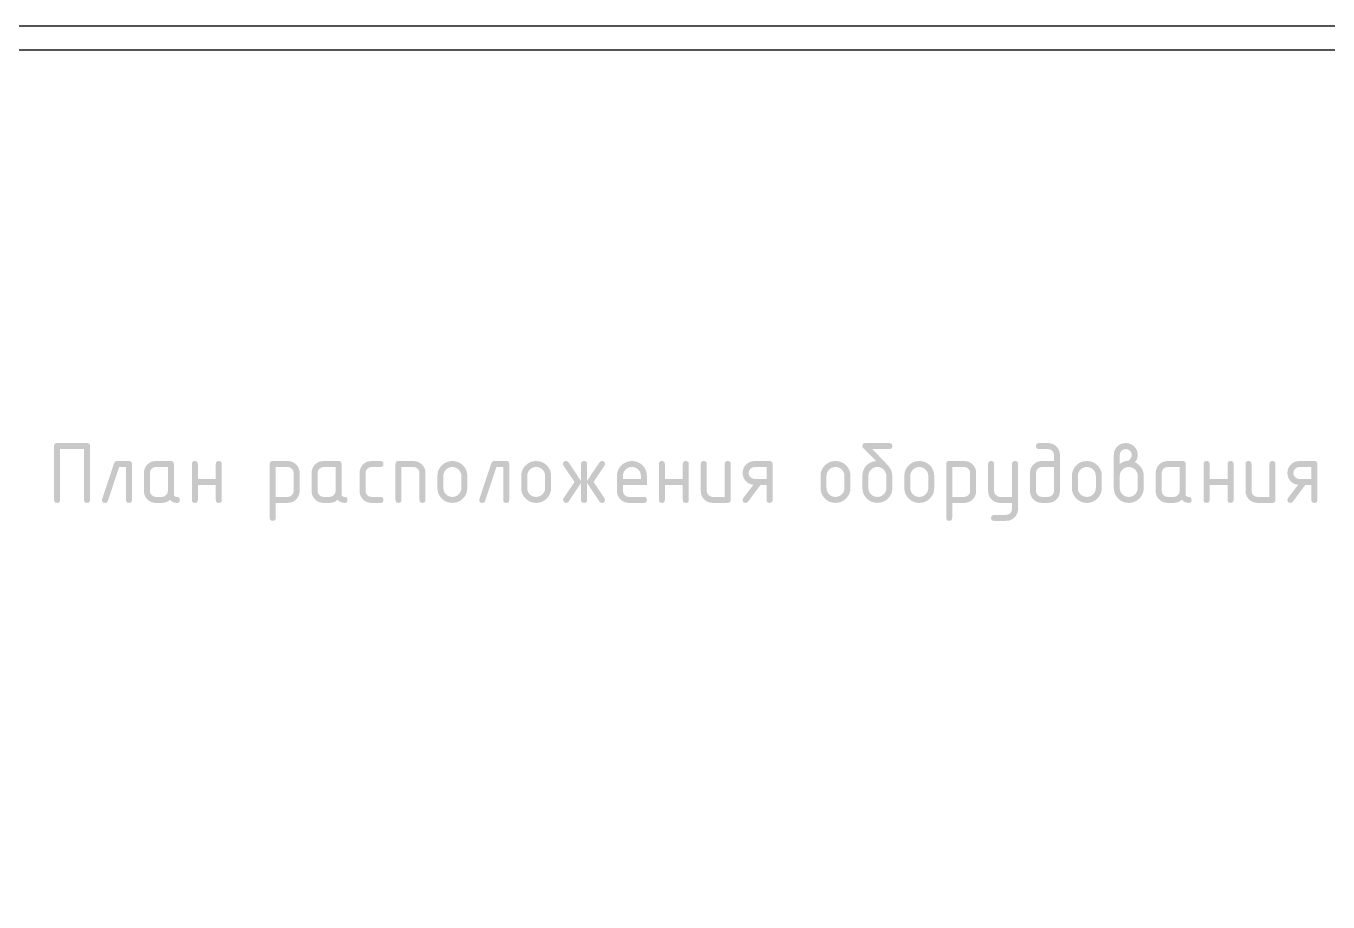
# Model space of a CAD drawing. Header units: millimetres. Extents: x 0 to 420, y 0 to 297.
# Drawn here: x 93 to 186.4, y 234 to 296.9 of the extents above; entities that cross this region are included whole.
import ezdxf

# ---------------------------------------------------------------- set-up
doc = ezdxf.new("R2010")
doc.units = ezdxf.units.MM
doc.layers.get('0').update_dxf_attribs({"linetype": 'CONTINUOUS'})

msp = doc.modelspace()

# ---------------------------------------------------------------- hatches: boundary and pattern name
at = {"true_color": 0x000007}
for points in [[(95.217039, 266.975607), (97.366227, 266.975607), (97.459959, 266.962171), (97.526975, 266.921863), (97.567222, 266.854684), (97.58065, 266.760633), (97.58065, 262.893306), (97.567222, 262.799255), (97.526975, 262.732076), (97.459959, 262.691768), (97.366227, 262.678332), (97.272176, 262.691768), (97.204997, 262.732076), (97.164689, 262.799255), (97.151253, 262.893306), (97.151253, 266.54621), (95.432013, 266.54621), (95.432013, 262.893306), (95.418577, 262.799255), (95.378269, 262.732076), (95.31109, 262.691768), (95.217039, 262.678332), (95.123074, 262.691768), (95.056084, 262.732076), (95.015966, 262.799255), (95.002616, 262.893306), (95.002616, 266.760633), (95.015966, 266.854684), (95.056084, 266.921863), (95.123074, 266.962171)], [(99.517605, 265.686314), (100.376949, 265.686314), (100.471, 265.672887), (100.53818, 265.632639), (100.578487, 265.565624), (100.591923, 265.471891), (100.591923, 262.893306), (100.578487, 262.799255), (100.53818, 262.732076), (100.471, 262.691768), (100.376949, 262.678332), (100.282898, 262.691768), (100.215719, 262.732076), (100.175411, 262.799255), (100.161975, 262.893306), (100.161975, 265.256917), (99.670291, 265.256917), (98.860005, 262.824956), (98.828784, 262.760653), (98.784695, 262.71485), (98.727687, 262.687445), (98.657709, 262.678332), (98.563744, 262.691975), (98.496754, 262.732903), (98.456636, 262.801115), (98.443286, 262.896614), (98.452657, 262.961657), (99.302631, 265.510476), (99.337771, 265.58725), (99.385313, 265.642217), (99.445258, 265.675273)], [(105.320606, 263.967625), (105.320606, 262.893306), (105.30717, 262.799255), (105.266862, 262.732076), (105.199683, 262.691768), (105.105632, 262.678332), (105.011667, 262.691768), (104.944677, 262.732076), (104.904559, 262.799255), (104.891209, 262.893306), (104.891209, 265.471891), (104.904559, 265.565624), (104.944677, 265.632639), (105.011667, 265.672887), (105.105632, 265.686314), (105.199683, 265.672887), (105.266862, 265.632639), (105.30717, 265.565624), (105.320606, 265.471891), (105.320606, 264.397573), (106.609898, 264.397573), (106.609898, 265.471891), (106.623334, 265.565624), (106.663642, 265.632639), (106.730821, 265.672887), (106.824872, 265.686314), (106.918923, 265.672887), (106.986103, 265.632639), (107.02641, 265.565624), (107.039846, 265.471891), (107.039846, 262.893306), (107.02641, 262.799255), (106.986103, 262.732076), (106.918923, 262.691768), (106.824872, 262.678332), (106.730821, 262.691768), (106.663642, 262.732076), (106.623334, 262.799255), (106.609898, 262.893306), (106.609898, 263.967625)], [(117.356284, 264.826969), (117.356284, 263.537677), (117.387841, 263.373966), (117.483063, 263.23506), (117.622452, 263.139837), (117.786232, 263.10828), (118.430602, 263.10828), (118.524653, 263.094844), (118.591833, 263.054537), (118.63214, 262.987357), (118.645576, 262.893306), (118.63214, 262.799255), (118.591833, 262.732076), (118.524653, 262.691768), (118.430602, 262.678332), (117.786232, 262.678332), (117.61228, 262.693852), (117.45254, 262.740482), (117.306958, 262.818324), (117.175485, 262.927482), (117.066646, 263.058946), (116.988968, 263.204467), (116.942398, 263.364044), (116.926887, 263.537677), (116.926887, 264.826969), (116.942398, 265.000602), (116.988968, 265.160179), (117.066646, 265.3057), (117.175485, 265.437165), (117.306958, 265.54609), (117.45254, 265.623958), (117.61228, 265.670716), (117.786232, 265.686314), (118.430602, 265.686314), (118.524653, 265.672887), (118.591833, 265.632639), (118.63214, 265.565624), (118.645576, 265.471891), (118.63214, 265.37784), (118.591833, 265.310661), (118.524653, 265.270353), (118.430602, 265.256917), (117.786232, 265.256917), (117.620385, 265.225498), (117.481409, 265.13124), (117.387427, 264.992334)], [(119.50739, 262.893306), (119.50739, 265.471891), (119.520739, 265.565624), (119.560857, 265.632639), (119.627847, 265.672887), (119.721812, 265.686314), (120.796682, 265.686314), (120.968661, 265.670613), (121.127411, 265.623544), (121.272932, 265.54516), (121.405224, 265.435511), (121.514873, 265.303529), (121.593257, 265.158112), (121.640326, 264.999259), (121.656027, 264.826969), (121.656027, 262.893306), (121.642591, 262.799255), (121.602283, 262.732076), (121.535104, 262.691768), (121.441053, 262.678332), (121.347002, 262.691768), (121.279822, 262.732076), (121.239515, 262.799255), (121.226079, 262.893306), (121.226079, 264.826969), (121.195073, 264.994401), (121.102055, 265.132894), (120.963838, 265.225911), (120.796682, 265.256917), (119.936786, 265.256917), (119.936786, 262.893306), (119.92335, 262.799255), (119.883043, 262.732076), (119.815863, 262.691768), (119.721812, 262.678332), (119.627847, 262.691768), (119.560857, 262.732076), (119.520739, 262.799255)], [(126.596213, 265.686314), (127.455558, 265.686314), (127.549609, 265.672887), (127.616788, 265.632639), (127.657096, 265.565624), (127.670532, 265.471891), (127.670532, 262.893306), (127.657096, 262.799255), (127.616788, 262.732076), (127.549609, 262.691768), (127.455558, 262.678332), (127.361507, 262.691768), (127.294327, 262.732076), (127.25402, 262.799255), (127.240584, 262.893306), (127.240584, 265.256917), (126.7489, 265.256917), (125.938613, 262.824956), (125.907392, 262.760653), (125.863304, 262.71485), (125.806296, 262.687445), (125.736317, 262.678332), (125.642352, 262.691975), (125.575363, 262.732903), (125.535244, 262.801115), (125.521895, 262.896614), (125.531265, 262.961657), (126.381239, 265.510476), (126.416379, 265.58725), (126.463922, 265.642217), (126.523866, 265.675273)], [(132.825692, 264.114248), (131.929967, 262.77259), (131.854244, 262.701897), (131.750822, 262.678332), (131.669105, 262.694111), (131.599789, 262.741722), (131.552178, 262.811106), (131.5364, 262.893306), (131.545219, 262.957316), (131.572229, 263.013471), (132.356608, 264.182599), (131.572229, 265.351175), (131.545219, 265.407399), (131.5364, 265.471891), (131.549749, 265.565624), (131.589868, 265.632639), (131.656857, 265.672887), (131.750822, 265.686314), (131.854244, 265.66275), (131.929967, 265.592056), (132.825692, 264.250949), (132.825692, 265.471891), (132.839042, 265.565624), (132.87916, 265.632639), (132.94615, 265.672887), (133.040115, 265.686314), (133.134166, 265.672887), (133.201345, 265.632639), (133.241653, 265.565624), (133.255089, 265.471891), (133.255089, 264.250949), (134.150262, 265.592056), (134.225986, 265.66275), (134.329407, 265.686314), (134.423459, 265.672887), (134.490638, 265.632639), (134.530946, 265.565624), (134.544381, 265.471891), (134.508552, 265.351175), (133.724173, 264.182599), (134.508552, 263.013471), (134.544381, 262.893306), (134.530946, 262.799255), (134.490638, 262.732076), (134.423459, 262.691768), (134.329407, 262.678332), (134.225986, 262.701897), (134.150262, 262.77259), (133.255089, 264.114248), (133.255089, 262.893306), (133.241653, 262.799255), (133.201345, 262.732076), (133.134166, 262.691768), (133.040115, 262.678332), (132.94615, 262.691768), (132.87916, 262.732076), (132.839042, 262.799255), (132.825692, 262.893306)], [(138.840469, 263.967625), (138.840469, 262.893306), (138.827033, 262.799255), (138.786725, 262.732076), (138.719546, 262.691768), (138.625495, 262.678332), (138.53153, 262.691768), (138.46454, 262.732076), (138.424422, 262.799255), (138.411072, 262.893306), (138.411072, 265.471891), (138.424422, 265.565624), (138.46454, 265.632639), (138.53153, 265.672887), (138.625495, 265.686314), (138.719546, 265.672887), (138.786725, 265.632639), (138.827033, 265.565624), (138.840469, 265.471891), (138.840469, 264.397573), (140.129761, 264.397573), (140.129761, 265.471891), (140.143197, 265.565624), (140.183505, 265.632639), (140.250684, 265.672887), (140.344735, 265.686314), (140.438787, 265.672887), (140.505966, 265.632639), (140.546273, 265.565624), (140.559709, 265.471891), (140.559709, 262.893306), (140.546273, 262.799255), (140.505966, 262.732076), (140.438787, 262.691768), (140.344735, 262.678332), (140.250684, 262.691768), (140.183505, 262.732076), (140.143197, 262.799255), (140.129761, 262.893306), (140.129761, 263.967625)], [(143.566962, 265.471891), (143.566962, 262.893306), (143.553526, 262.799255), (143.513218, 262.732076), (143.446039, 262.691768), (143.351988, 262.678332), (142.277669, 262.678332), (142.103718, 262.693852), (141.943977, 262.740482), (141.798396, 262.818324), (141.666923, 262.927482), (141.558084, 263.058946), (141.480405, 263.204467), (141.433836, 263.364044), (141.418325, 263.537677), (141.418325, 265.471891), (141.431674, 265.565624), (141.471793, 265.632639), (141.538782, 265.672887), (141.632747, 265.686314), (141.726799, 265.672887), (141.793978, 265.632639), (141.834286, 265.565624), (141.847721, 265.471891), (141.847721, 263.537677), (141.879278, 263.373966), (141.974501, 263.23506), (142.113889, 263.139837), (142.277669, 263.10828), (143.137014, 263.10828), (143.137014, 265.471891), (143.15045, 265.565624), (143.190757, 265.632639), (143.257937, 265.672887), (143.351988, 265.686314), (143.446039, 265.672887), (143.513218, 265.632639), (143.553526, 265.565624)], [(163.761032, 262.242321), (163.761032, 262.678332), (162.901687, 262.678332), (162.727736, 262.693956), (162.567995, 262.740895), (162.422414, 262.819254), (162.290941, 262.929135), (162.182101, 263.061117), (162.104423, 263.206534), (162.057854, 263.365388), (162.042342, 263.537677), (162.042342, 265.471891), (162.055692, 265.565624), (162.09581, 265.632639), (162.1628, 265.672887), (162.256765, 265.686314), (162.350816, 265.672887), (162.417996, 265.632639), (162.458303, 265.565624), (162.471739, 265.471891), (162.471739, 263.537677), (162.503296, 263.373966), (162.598519, 263.23506), (162.737907, 263.139837), (162.901687, 263.10828), (163.761032, 263.10828), (163.761032, 265.471891), (163.774468, 265.565624), (163.814775, 265.632639), (163.881955, 265.672887), (163.976006, 265.686314), (164.070057, 265.672887), (164.137236, 265.632639), (164.177544, 265.565624), (164.19098, 265.471891), (164.19098, 262.248384), (164.175589, 262.076405), (164.12945, 261.917655), (164.052616, 261.772134), (163.945138, 261.639843), (163.815008, 261.530194), (163.670977, 261.451809), (163.512993, 261.404741), (163.341006, 261.38904), (162.471739, 261.38904), (162.377688, 261.402476), (162.310509, 261.442783), (162.270201, 261.509963), (162.256765, 261.604014), (162.272957, 261.683733), (162.321809, 261.753944), (162.39202, 261.802796), (162.471739, 261.818988), (163.331635, 261.818988), (163.498791, 261.849167), (163.637008, 261.939704), (163.730026, 262.075716)], [(177.941419, 263.967625), (177.941419, 262.893306), (177.927984, 262.799255), (177.887676, 262.732076), (177.820497, 262.691768), (177.726445, 262.678332), (177.63248, 262.691768), (177.565491, 262.732076), (177.525372, 262.799255), (177.512023, 262.893306), (177.512023, 265.471891), (177.525372, 265.565624), (177.565491, 265.632639), (177.63248, 265.672887), (177.726445, 265.686314), (177.820497, 265.672887), (177.887676, 265.632639), (177.927984, 265.565624), (177.941419, 265.471891), (177.941419, 264.397573), (179.230712, 264.397573), (179.230712, 265.471891), (179.244148, 265.565624), (179.284455, 265.632639), (179.351635, 265.672887), (179.445686, 265.686314), (179.539737, 265.672887), (179.606916, 265.632639), (179.647224, 265.565624), (179.66066, 265.471891), (179.66066, 262.893306), (179.647224, 262.799255), (179.606916, 262.732076), (179.539737, 262.691768), (179.445686, 262.678332), (179.351635, 262.691768), (179.284455, 262.732076), (179.244148, 262.799255), (179.230712, 262.893306), (179.230712, 263.967625)], [(182.667912, 265.471891), (182.667912, 262.893306), (182.654476, 262.799255), (182.614169, 262.732076), (182.54699, 262.691768), (182.452938, 262.678332), (181.37862, 262.678332), (181.204668, 262.693852), (181.044928, 262.740482), (180.899347, 262.818324), (180.767873, 262.927482), (180.659034, 263.058946), (180.581356, 263.204467), (180.534787, 263.364044), (180.519275, 263.537677), (180.519275, 265.471891), (180.532625, 265.565624), (180.572743, 265.632639), (180.639733, 265.672887), (180.733698, 265.686314), (180.827749, 265.672887), (180.894928, 265.632639), (180.935236, 265.565624), (180.948672, 265.471891), (180.948672, 263.537677), (180.980229, 263.373966), (181.075451, 263.23506), (181.21484, 263.139837), (181.37862, 263.10828), (182.237964, 263.10828), (182.237964, 265.471891), (182.2514, 265.565624), (182.291708, 265.632639), (182.358887, 265.672887), (182.452938, 265.686314), (182.54699, 265.672887), (182.614169, 265.632639), (182.654476, 265.565624)]]:
    msp.add_hatch(color=0, dxfattribs=at).paths.add_polyline_path(points, flags=0)
h = msp.add_hatch(color=0, dxfattribs=at)
h.paths.add_polyline_path([(155.169222, 264.611995), (155.169222, 263.752651), (155.149585, 263.537763), (155.090674, 263.339515), (154.992489, 263.157803), (154.855029, 262.992525), (154.689673, 262.855066), (154.507833, 262.75688), (154.309559, 262.697969), (154.094903, 262.678332), (153.880016, 262.697969), (153.681768, 262.75688), (153.500056, 262.855066), (153.334778, 262.992525), (153.197318, 263.157803), (153.099133, 263.339515), (153.040222, 263.537763), (153.020585, 263.752651), (153.020585, 264.611995), (153.029269, 264.768653), (153.055329, 264.914509), (153.098778, 265.049566), (153.159629, 265.173822), (153.237895, 265.287277), (153.333589, 265.389932), (153.446724, 265.481787), (153.577312, 265.562842), (153.800072, 265.655377), (154.006709, 265.686314), (153.062477, 266.630546), (153.030989, 266.683462), (153.020585, 266.757877), (153.033935, 266.853056), (153.074053, 266.921105), (153.141043, 266.961973), (153.235008, 266.975607), (154.957555, 266.975607), (155.051607, 266.962171), (155.118786, 266.921863), (155.159093, 266.854684), (155.172529, 266.760633), (155.159093, 266.666668), (155.118786, 266.599678), (155.051607, 266.55956), (154.957555, 266.54621), (153.736614, 266.54621), (154.817547, 265.409604), (154.971327, 265.220563), (155.081234, 265.024649), (155.147217, 264.82181)], flags=0)
h.paths.add_polyline_path([(154.739274, 263.752651), (154.739274, 264.611995), (154.727406, 264.740661), (154.69187, 264.85956), (154.632769, 264.96864), (154.550207, 265.067851), (154.451006, 265.150412), (154.341986, 265.209513), (154.223251, 265.245049), (154.094903, 265.256917), (153.965919, 265.245049), (153.846857, 265.209513), (153.737716, 265.150412), (153.638497, 265.067851), (153.556022, 264.96864), (153.497111, 264.85956), (153.461764, 264.740661), (153.449982, 264.611995), (153.449982, 263.752651), (153.46166, 263.622642), (153.496697, 263.503019), (153.555091, 263.393836), (153.636844, 263.295142), (153.735546, 263.21339), (153.84479, 263.154996), (153.964576, 263.119959), (154.094903, 263.10828), (154.223251, 263.120062), (154.341986, 263.155409), (154.451006, 263.21432), (154.550207, 263.296796), (154.632769, 263.396006), (154.69187, 263.505086), (154.727406, 263.623985)], flags=0)
h = msp.add_hatch(color=0, dxfattribs=at)
h.paths.add_polyline_path([(167.198232, 266.116262), (167.198232, 263.537677), (167.182531, 263.364044), (167.135462, 263.204467), (167.057078, 263.058946), (166.947429, 262.927482), (166.815137, 262.818324), (166.669617, 262.740482), (166.510867, 262.693852), (166.338887, 262.678332), (165.90894, 262.678332), (165.734988, 262.693956), (165.575248, 262.740895), (165.429666, 262.819254), (165.298193, 262.929135), (165.189354, 263.061117), (165.111676, 263.206534), (165.065106, 263.365388), (165.049595, 263.537677), (165.049595, 264.826969), (165.06521, 265.000602), (165.112089, 265.160179), (165.190284, 265.3057), (165.299847, 265.437165), (165.431837, 265.54609), (165.577315, 265.623958), (165.736332, 265.670716), (165.90894, 265.686314), (166.768284, 265.686314), (166.768284, 266.116262), (166.737278, 266.283694), (166.644261, 266.422186), (166.506044, 266.515204), (166.338887, 266.54621), (165.693966, 266.54621), (165.599914, 266.55956), (165.532735, 266.599678), (165.492428, 266.666668), (165.478992, 266.760633), (165.492428, 266.854684), (165.532735, 266.921863), (165.599914, 266.962171), (165.693966, 266.975607), (166.338887, 266.975607), (166.51221, 266.959906), (166.671684, 266.912837), (166.817308, 266.834452), (166.949083, 266.724804), (167.058008, 266.592822), (167.135876, 266.447405), (167.182634, 266.288551)], flags=0)
h.paths.add_polyline_path([(166.768284, 263.537677), (166.768284, 265.256917), (165.90894, 265.256917), (165.743093, 265.225498), (165.604118, 265.13124), (165.510135, 264.992334), (165.478992, 264.826969), (165.478992, 263.537677), (165.510549, 263.373966), (165.605771, 263.23506), (165.74516, 263.139837), (165.90894, 263.10828), (166.338887, 263.10828), (166.503976, 263.139424), (166.642607, 263.233406), (166.736865, 263.371899)], flags=0)
h = msp.add_hatch(color=0, dxfattribs=at)
h.paths.add_polyline_path([(171.493497, 265.471891), (171.627218, 265.565624), (171.755462, 265.632639), (171.878124, 265.672887), (171.995103, 265.686314), (172.123605, 265.723659), (172.242598, 265.836245), (172.325694, 265.976047), (172.353392, 266.116262), (172.322387, 266.283694), (172.229369, 266.422186), (172.090876, 266.515204), (171.923445, 266.54621), (171.757598, 266.514791), (171.618623, 266.420533), (171.52464, 266.281627), (171.493497, 266.116262)], flags=0)
h.paths.add_polyline_path([(172.567815, 265.598671), (172.708263, 265.527478), (172.83357, 265.437992), (172.943684, 265.330315), (173.038553, 265.204552), (173.114604, 265.066154), (173.169053, 264.921296), (173.201799, 264.769927), (173.212737, 264.611995), (173.212737, 263.752651), (173.1931, 263.536419), (173.134189, 263.337448), (173.036004, 263.155633), (172.898544, 262.990871), (172.733188, 262.854136), (172.551348, 262.756467), (172.353074, 262.697866), (172.138419, 262.678332), (171.922187, 262.697969), (171.723216, 262.75688), (171.541401, 262.855066), (171.376639, 262.992525), (171.239903, 263.157803), (171.142235, 263.339515), (171.083634, 263.537763), (171.0641, 263.752651), (171.0641, 266.116262), (171.079715, 266.289895), (171.126594, 266.449472), (171.204789, 266.594992), (171.314352, 266.726457), (171.446342, 266.835383), (171.59182, 266.91325), (171.750837, 266.960009), (171.923445, 266.975607), (172.096767, 266.959906), (172.256241, 266.912837), (172.401865, 266.834452), (172.53364, 266.724804), (172.642565, 266.592822), (172.720433, 266.447405), (172.767192, 266.288551), (172.782789, 266.116262), (172.769353, 265.961749), (172.729046, 265.82398), (172.661866, 265.702954)], flags=0)
h.paths.add_polyline_path([(172.782789, 263.752651), (172.782789, 264.611995), (172.771024, 264.740661), (172.735798, 264.85956), (172.677214, 264.96864), (172.595376, 265.067851), (172.496691, 265.150412), (172.387568, 265.209513), (172.268109, 265.245049), (172.138419, 265.256917), (172.008091, 265.245049), (171.888305, 265.209513), (171.779061, 265.150412), (171.680359, 265.067851), (171.598607, 264.96864), (171.540212, 264.85956), (171.505176, 264.740661), (171.493497, 264.611995), (171.493497, 263.752651), (171.505176, 263.622642), (171.540212, 263.503019), (171.598607, 263.393836), (171.680359, 263.295142), (171.779061, 263.21339), (171.888305, 263.154996), (172.008091, 263.119959), (172.138419, 263.10828), (172.268109, 263.120062), (172.387568, 263.155409), (172.496691, 263.21432), (172.595376, 263.296796), (172.677214, 263.396006), (172.735798, 263.505086), (172.771024, 263.623985)], flags=0)
h = msp.add_hatch(color=0, dxfattribs=at)
h.paths.add_polyline_path([(103.169228, 265.256917), (102.309883, 265.256917), (102.144036, 265.225498), (102.005061, 265.13124), (101.911079, 264.992334), (101.879935, 264.826969), (101.879935, 263.537677), (101.911492, 263.373966), (102.006715, 263.23506), (102.146103, 263.139837), (102.309883, 263.10828), (102.739831, 263.10828), (102.90492, 263.139424), (103.043551, 263.233406), (103.137809, 263.371899), (103.169228, 263.537677)], flags=0)
h.paths.add_polyline_path([(104.028573, 262.893306), (104.015145, 262.799255), (103.974898, 262.732076), (103.907882, 262.691768), (103.81415, 262.678332), (103.670894, 262.692509), (103.541229, 262.735107), (103.425104, 262.806231), (103.322466, 262.905984), (103.19678, 262.806231), (103.057814, 262.735107), (102.905514, 262.692509), (102.739831, 262.678332), (102.309883, 262.678332), (102.135932, 262.693852), (101.976191, 262.740482), (101.83061, 262.818324), (101.699137, 262.927482), (101.590298, 263.058946), (101.512619, 263.204467), (101.46605, 263.364044), (101.450539, 263.537677), (101.450539, 264.826969), (101.46605, 265.000602), (101.512619, 265.160179), (101.590298, 265.3057), (101.699137, 265.437165), (101.83061, 265.54609), (101.976191, 265.623958), (102.135932, 265.670716), (102.309883, 265.686314), (103.384202, 265.686314), (103.478253, 265.672887), (103.545432, 265.632639), (103.58574, 265.565624), (103.599176, 265.471891), (103.599176, 263.322703), (103.612526, 263.228738), (103.652644, 263.161748), (103.719634, 263.12163), (103.813599, 263.10828), (103.90765, 263.094844), (103.974829, 263.054537), (104.015137, 262.987357)], flags=0)
h = msp.add_hatch(color=0, dxfattribs=at)
h.paths.add_polyline_path([(110.478964, 265.471891), (110.492314, 265.565624), (110.532432, 265.632639), (110.599422, 265.672887), (110.693387, 265.686314), (111.768257, 265.686314), (111.941579, 265.670716), (112.101053, 265.623958), (112.246677, 265.54609), (112.378452, 265.437165), (112.487377, 265.3057), (112.565245, 265.160179), (112.612004, 265.000602), (112.627601, 264.826969), (112.627601, 263.537677), (112.612004, 263.365388), (112.565245, 263.206534), (112.487377, 263.061117), (112.378452, 262.929135), (112.246677, 262.819254), (112.101053, 262.740895), (111.941579, 262.693956), (111.768257, 262.678332), (110.908361, 262.678332), (110.908361, 261.604014), (110.894925, 261.509963), (110.854617, 261.442783), (110.787438, 261.402476), (110.693387, 261.38904), (110.599422, 261.402476), (110.532432, 261.442783), (110.492314, 261.509963), (110.478964, 261.604014)], flags=0)
h.paths.add_polyline_path([(110.908361, 265.256917), (110.908361, 263.10828), (111.768257, 263.10828), (111.933346, 263.139424), (112.071976, 263.233406), (112.166234, 263.371899), (112.197653, 263.537677), (112.197653, 264.826969), (112.166648, 264.994401), (112.07363, 265.132894), (111.935413, 265.225911), (111.768257, 265.256917)], flags=0)
h = msp.add_hatch(color=0, dxfattribs=at)
h.paths.add_polyline_path([(115.204906, 265.256917), (114.345561, 265.256917), (114.179714, 265.225498), (114.040739, 265.13124), (113.946757, 264.992334), (113.915613, 264.826969), (113.915613, 263.537677), (113.94717, 263.373966), (114.042393, 263.23506), (114.181781, 263.139837), (114.345561, 263.10828), (114.775509, 263.10828), (114.940598, 263.139424), (115.079229, 263.233406), (115.173487, 263.371899), (115.204906, 263.537677)], flags=0)
h.paths.add_polyline_path([(116.06425, 262.893306), (116.050823, 262.799255), (116.010576, 262.732076), (115.94356, 262.691768), (115.849828, 262.678332), (115.706572, 262.692509), (115.576907, 262.735107), (115.460782, 262.806231), (115.358144, 262.905984), (115.232458, 262.806231), (115.093491, 262.735107), (114.941192, 262.692509), (114.775509, 262.678332), (114.345561, 262.678332), (114.17161, 262.693852), (114.011869, 262.740482), (113.866288, 262.818324), (113.734815, 262.927482), (113.625976, 263.058946), (113.548297, 263.204467), (113.501728, 263.364044), (113.486217, 263.537677), (113.486217, 264.826969), (113.501728, 265.000602), (113.548297, 265.160179), (113.625976, 265.3057), (113.734815, 265.437165), (113.866288, 265.54609), (114.011869, 265.623958), (114.17161, 265.670716), (114.345561, 265.686314), (115.41988, 265.686314), (115.513931, 265.672887), (115.58111, 265.632639), (115.621418, 265.565624), (115.634854, 265.471891), (115.634854, 263.322703), (115.648204, 263.228738), (115.688322, 263.161748), (115.755312, 263.12163), (115.849277, 263.10828), (115.943328, 263.094844), (116.010507, 263.054537), (116.050815, 262.987357)], flags=0)
h = msp.add_hatch(color=0, dxfattribs=at)
h.paths.add_polyline_path([(122.514642, 263.752651), (122.514642, 264.611995), (122.534279, 264.826651), (122.59319, 265.024925), (122.691376, 265.206765), (122.828835, 265.372121), (122.994113, 265.509581), (123.175825, 265.607766), (123.374073, 265.666677), (123.588961, 265.686314), (123.806303, 265.666884), (124.006024, 265.608593), (124.188071, 265.511441), (124.352394, 265.375429), (124.488406, 265.211106), (124.585558, 265.029059), (124.643849, 264.829338), (124.663279, 264.611995), (124.663279, 263.752651), (124.643642, 263.537763), (124.584731, 263.339515), (124.486546, 263.157803), (124.349087, 262.992525), (124.183731, 262.855066), (124.00189, 262.75688), (123.803616, 262.697969), (123.588961, 262.678332), (123.374073, 262.697969), (123.175825, 262.75688), (122.994113, 262.855066), (122.828835, 262.992525), (122.691376, 263.157803), (122.59319, 263.339515), (122.534279, 263.537763)], flags=0)
h.paths.add_polyline_path([(124.233331, 263.752651), (124.233331, 264.611995), (124.221463, 264.740661), (124.185927, 264.85956), (124.126826, 264.96864), (124.044265, 265.067851), (123.945063, 265.150412), (123.836043, 265.209513), (123.717308, 265.245049), (123.588961, 265.256917), (123.459976, 265.245049), (123.340914, 265.209513), (123.231773, 265.150412), (123.132554, 265.067851), (123.050079, 264.96864), (122.991168, 264.85956), (122.955821, 264.740661), (122.944039, 264.611995), (122.944039, 263.752651), (122.955718, 263.622642), (122.990754, 263.503019), (123.049149, 263.393836), (123.130901, 263.295142), (123.229603, 263.21339), (123.338847, 263.154996), (123.458633, 263.119959), (123.588961, 263.10828), (123.717308, 263.120062), (123.836043, 263.155409), (123.945063, 263.21432), (124.044265, 263.296796), (124.126826, 263.396006), (124.185927, 263.505086), (124.221463, 263.623985)], flags=0)
h = msp.add_hatch(color=0, dxfattribs=at)
h.paths.add_polyline_path([(128.529147, 263.752651), (128.529147, 264.611995), (128.548784, 264.826651), (128.607695, 265.024925), (128.705881, 265.206765), (128.84334, 265.372121), (129.008618, 265.509581), (129.19033, 265.607766), (129.388578, 265.666677), (129.603466, 265.686314), (129.820808, 265.666884), (130.020529, 265.608593), (130.202576, 265.511441), (130.366899, 265.375429), (130.502911, 265.211106), (130.600063, 265.029059), (130.658354, 264.829338), (130.677784, 264.611995), (130.677784, 263.752651), (130.658147, 263.537763), (130.599236, 263.339515), (130.501051, 263.157803), (130.363592, 262.992525), (130.198236, 262.855066), (130.016395, 262.75688), (129.818121, 262.697969), (129.603466, 262.678332), (129.388578, 262.697969), (129.19033, 262.75688), (129.008618, 262.855066), (128.84334, 262.992525), (128.705881, 263.157803), (128.607695, 263.339515), (128.548784, 263.537763)], flags=0)
h.paths.add_polyline_path([(130.247836, 263.752651), (130.247836, 264.611995), (130.235968, 264.740661), (130.200432, 264.85956), (130.141331, 264.96864), (130.05877, 265.067851), (129.959568, 265.150412), (129.850548, 265.209513), (129.731813, 265.245049), (129.603466, 265.256917), (129.474481, 265.245049), (129.355419, 265.209513), (129.246278, 265.150412), (129.147059, 265.067851), (129.064584, 264.96864), (129.005673, 264.85956), (128.970326, 264.740661), (128.958544, 264.611995), (128.958544, 263.752651), (128.970223, 263.622642), (129.005259, 263.503019), (129.063654, 263.393836), (129.145406, 263.295142), (129.244108, 263.21339), (129.353352, 263.154996), (129.473138, 263.119959), (129.603466, 263.10828), (129.731813, 263.120062), (129.850548, 263.155409), (129.959568, 263.21432), (130.05877, 263.296796), (130.141331, 263.396006), (130.200432, 263.505086), (130.235968, 263.623985)], flags=0)
h = msp.add_hatch(color=0, dxfattribs=at)
h.paths.add_polyline_path([(136.478138, 265.256917), (136.349154, 265.245049), (136.230091, 265.209513), (136.120951, 265.150412), (136.021732, 265.067851), (135.939256, 264.96864), (135.880345, 264.85956), (135.844999, 264.740661), (135.833216, 264.611995), (135.833216, 264.397573), (137.122509, 264.397573), (137.122509, 264.611995), (137.110641, 264.740661), (137.075104, 264.85956), (137.016004, 264.96864), (136.933442, 265.067851), (136.834241, 265.150412), (136.725221, 265.209513), (136.606485, 265.245049)], flags=0)
h.paths.add_polyline_path([(135.833216, 263.967625), (135.833216, 263.537677), (135.864773, 263.373966), (135.959996, 263.23506), (136.099384, 263.139837), (136.263164, 263.10828), (137.337483, 263.10828), (137.431534, 263.094844), (137.498713, 263.054537), (137.539021, 262.987357), (137.552457, 262.893306), (137.539021, 262.799255), (137.498713, 262.732076), (137.431534, 262.691768), (137.337483, 262.678332), (136.263164, 262.678332), (136.089213, 262.693852), (135.929472, 262.740482), (135.783891, 262.818324), (135.652418, 262.927482), (135.543579, 263.058946), (135.4659, 263.204467), (135.419331, 263.364044), (135.40382, 263.537677), (135.40382, 264.611995), (135.423457, 264.826651), (135.482368, 265.024925), (135.580553, 265.206765), (135.718012, 265.372121), (135.883291, 265.509581), (136.065002, 265.607766), (136.26325, 265.666677), (136.478138, 265.686314), (136.695481, 265.666884), (136.895202, 265.608593), (137.077249, 265.511441), (137.241571, 265.375429), (137.377584, 265.211106), (137.474735, 265.029059), (137.533027, 264.829338), (137.552457, 264.611995), (137.552457, 263.967625)], flags=0)
h = msp.add_hatch(color=0, dxfattribs=at)
h.paths.add_polyline_path([(145.190664, 263.974239), (145.031707, 264.006287), (144.88722, 264.063605), (144.757202, 264.146244), (144.641654, 264.254257), (144.546965, 264.380253), (144.479459, 264.517669), (144.43903, 264.666557), (144.425577, 264.826969), (144.441089, 265.000602), (144.487658, 265.160179), (144.565336, 265.3057), (144.674175, 265.437165), (144.805649, 265.54609), (144.95123, 265.623958), (145.11097, 265.670716), (145.284922, 265.686314), (146.35924, 265.686314), (146.453292, 265.672887), (146.520471, 265.632639), (146.560778, 265.565624), (146.574214, 265.471891), (146.574214, 262.893306), (146.560778, 262.799255), (146.520471, 262.732076), (146.453292, 262.691768), (146.35924, 262.678332), (146.265189, 262.691768), (146.19801, 262.732076), (146.157702, 262.799255), (146.144266, 262.893306), (146.144266, 263.967625), (145.708255, 263.967625), (144.81253, 262.765976), (144.736807, 262.700243), (144.64, 262.678332), (144.546035, 262.691768), (144.479045, 262.732076), (144.438927, 262.799255), (144.425577, 262.893306), (144.435981, 262.963104), (144.46747, 263.023393)], flags=0)
h.paths.add_polyline_path([(144.854974, 264.826969), (144.886531, 264.663258), (144.981753, 264.524352), (145.121142, 264.42913), (145.284922, 264.397573), (146.144266, 264.397573), (146.144266, 265.256917), (145.284922, 265.256917), (145.119075, 265.225498), (144.9801, 265.13124), (144.886118, 264.992334)], flags=0)
h = msp.add_hatch(color=0, dxfattribs=at)
h.paths.add_polyline_path([(150.013332, 263.752651), (150.013332, 264.611995), (150.032969, 264.826651), (150.091881, 265.024925), (150.190066, 265.206765), (150.327525, 265.372121), (150.492804, 265.509581), (150.674515, 265.607766), (150.872763, 265.666677), (151.087651, 265.686314), (151.304993, 265.666884), (151.504714, 265.608593), (151.686762, 265.511441), (151.851084, 265.375429), (151.987097, 265.211106), (152.084248, 265.029059), (152.142539, 264.829338), (152.16197, 264.611995), (152.16197, 263.752651), (152.142333, 263.537763), (152.083421, 263.339515), (151.985236, 263.157803), (151.847777, 262.992525), (151.682421, 262.855066), (151.50058, 262.75688), (151.302306, 262.697969), (151.087651, 262.678332), (150.872763, 262.697969), (150.674515, 262.75688), (150.492804, 262.855066), (150.327525, 262.992525), (150.190066, 263.157803), (150.091881, 263.339515), (150.032969, 263.537763)], flags=0)
h.paths.add_polyline_path([(151.732022, 263.752651), (151.732022, 264.611995), (151.720153, 264.740661), (151.684617, 264.85956), (151.625517, 264.96864), (151.542955, 265.067851), (151.443753, 265.150412), (151.334733, 265.209513), (151.215998, 265.245049), (151.087651, 265.256917), (150.958667, 265.245049), (150.839604, 265.209513), (150.730463, 265.150412), (150.631245, 265.067851), (150.548769, 264.96864), (150.489858, 264.85956), (150.454511, 264.740661), (150.442729, 264.611995), (150.442729, 263.752651), (150.454408, 263.622642), (150.489445, 263.503019), (150.547839, 263.393836), (150.629591, 263.295142), (150.728293, 263.21339), (150.837537, 263.154996), (150.957323, 263.119959), (151.087651, 263.10828), (151.215998, 263.120062), (151.334733, 263.155409), (151.443753, 263.21432), (151.542955, 263.296796), (151.625517, 263.396006), (151.684617, 263.505086), (151.720153, 263.623985)], flags=0)
h = msp.add_hatch(color=0, dxfattribs=at)
h.paths.add_polyline_path([(156.027837, 263.752651), (156.027837, 264.611995), (156.047474, 264.826651), (156.106386, 265.024925), (156.204571, 265.206765), (156.34203, 265.372121), (156.507309, 265.509581), (156.68902, 265.607766), (156.887268, 265.666677), (157.102156, 265.686314), (157.319498, 265.666884), (157.519219, 265.608593), (157.701267, 265.511441), (157.865589, 265.375429), (158.001602, 265.211106), (158.098753, 265.029059), (158.157044, 264.829338), (158.176475, 264.611995), (158.176475, 263.752651), (158.156838, 263.537763), (158.097926, 263.339515), (157.999741, 263.157803), (157.862282, 262.992525), (157.696926, 262.855066), (157.515085, 262.75688), (157.316811, 262.697969), (157.102156, 262.678332), (156.887268, 262.697969), (156.68902, 262.75688), (156.507309, 262.855066), (156.34203, 262.992525), (156.204571, 263.157803), (156.106386, 263.339515), (156.047474, 263.537763)], flags=0)
h.paths.add_polyline_path([(157.746527, 263.752651), (157.746527, 264.611995), (157.734658, 264.740661), (157.699122, 264.85956), (157.640022, 264.96864), (157.55746, 265.067851), (157.458258, 265.150412), (157.349238, 265.209513), (157.230503, 265.245049), (157.102156, 265.256917), (156.973172, 265.245049), (156.854109, 265.209513), (156.744968, 265.150412), (156.64575, 265.067851), (156.563274, 264.96864), (156.504363, 264.85956), (156.469016, 264.740661), (156.457234, 264.611995), (156.457234, 263.752651), (156.468913, 263.622642), (156.50395, 263.503019), (156.562344, 263.393836), (156.644096, 263.295142), (156.742798, 263.21339), (156.852042, 263.154996), (156.971828, 263.119959), (157.102156, 263.10828), (157.230503, 263.120062), (157.349238, 263.155409), (157.458258, 263.21432), (157.55746, 263.296796), (157.640022, 263.396006), (157.699122, 263.505086), (157.734658, 263.623985)], flags=0)
h = msp.add_hatch(color=0, dxfattribs=at)
h.paths.add_polyline_path([(159.03509, 265.471891), (159.04844, 265.565624), (159.088558, 265.632639), (159.155548, 265.672887), (159.249513, 265.686314), (160.324382, 265.686314), (160.497705, 265.670716), (160.657179, 265.623958), (160.802803, 265.54609), (160.934578, 265.437165), (161.043503, 265.3057), (161.121371, 265.160179), (161.168129, 265.000602), (161.183727, 264.826969), (161.183727, 263.537677), (161.168129, 263.365388), (161.121371, 263.206534), (161.043503, 263.061117), (160.934578, 262.929135), (160.802803, 262.819254), (160.657179, 262.740895), (160.497705, 262.693956), (160.324382, 262.678332), (159.464487, 262.678332), (159.464487, 261.604014), (159.451051, 261.509963), (159.410743, 261.442783), (159.343564, 261.402476), (159.249513, 261.38904), (159.155548, 261.402476), (159.088558, 261.442783), (159.04844, 261.509963), (159.03509, 261.604014)], flags=0)
h.paths.add_polyline_path([(159.464487, 265.256917), (159.464487, 263.10828), (160.324382, 263.10828), (160.489471, 263.139424), (160.628102, 263.233406), (160.72236, 263.371899), (160.753779, 263.537677), (160.753779, 264.826969), (160.722773, 264.994401), (160.629756, 265.132894), (160.491538, 265.225911), (160.324382, 265.256917)], flags=0)
h = msp.add_hatch(color=0, dxfattribs=at)
h.paths.add_polyline_path([(168.056847, 263.752651), (168.056847, 264.611995), (168.076484, 264.826651), (168.135396, 265.024925), (168.233581, 265.206765), (168.37104, 265.372121), (168.536319, 265.509581), (168.71803, 265.607766), (168.916278, 265.666677), (169.131166, 265.686314), (169.348508, 265.666884), (169.548229, 265.608593), (169.730277, 265.511441), (169.894599, 265.375429), (170.030612, 265.211106), (170.127763, 265.029059), (170.186054, 264.829338), (170.205485, 264.611995), (170.205485, 263.752651), (170.185848, 263.537763), (170.126936, 263.339515), (170.028751, 263.157803), (169.891292, 262.992525), (169.725936, 262.855066), (169.544095, 262.75688), (169.345821, 262.697969), (169.131166, 262.678332), (168.916278, 262.697969), (168.71803, 262.75688), (168.536319, 262.855066), (168.37104, 262.992525), (168.233581, 263.157803), (168.135396, 263.339515), (168.076484, 263.537763)], flags=0)
h.paths.add_polyline_path([(169.775537, 263.752651), (169.775537, 264.611995), (169.763668, 264.740661), (169.728132, 264.85956), (169.669032, 264.96864), (169.58647, 265.067851), (169.487268, 265.150412), (169.378248, 265.209513), (169.259513, 265.245049), (169.131166, 265.256917), (169.002182, 265.245049), (168.883119, 265.209513), (168.773979, 265.150412), (168.67476, 265.067851), (168.592284, 264.96864), (168.533373, 264.85956), (168.498026, 264.740661), (168.486244, 264.611995), (168.486244, 263.752651), (168.497923, 263.622642), (168.53296, 263.503019), (168.591354, 263.393836), (168.673106, 263.295142), (168.771808, 263.21339), (168.881052, 263.154996), (169.000838, 263.119959), (169.131166, 263.10828), (169.259513, 263.120062), (169.378248, 263.155409), (169.487268, 263.21432), (169.58647, 263.296796), (169.669032, 263.396006), (169.728132, 263.505086), (169.763668, 263.623985)], flags=0)
h = msp.add_hatch(color=0, dxfattribs=at)
h.paths.add_polyline_path([(175.790042, 265.256917), (174.930697, 265.256917), (174.76485, 265.225498), (174.625875, 265.13124), (174.531893, 264.992334), (174.500749, 264.826969), (174.500749, 263.537677), (174.532306, 263.373966), (174.627529, 263.23506), (174.766917, 263.139837), (174.930697, 263.10828), (175.360645, 263.10828), (175.525734, 263.139424), (175.664365, 263.233406), (175.758622, 263.371899), (175.790042, 263.537677)], flags=0)
h.paths.add_polyline_path([(176.649386, 262.893306), (176.635959, 262.799255), (176.595712, 262.732076), (176.528696, 262.691768), (176.434964, 262.678332), (176.291708, 262.692509), (176.162043, 262.735107), (176.045918, 262.806231), (175.94328, 262.905984), (175.817594, 262.806231), (175.678627, 262.735107), (175.526328, 262.692509), (175.360645, 262.678332), (174.930697, 262.678332), (174.756746, 262.693852), (174.597005, 262.740482), (174.451424, 262.818324), (174.319951, 262.927482), (174.211111, 263.058946), (174.133433, 263.204467), (174.086864, 263.364044), (174.071352, 263.537677), (174.071352, 264.826969), (174.086864, 265.000602), (174.133433, 265.160179), (174.211111, 265.3057), (174.319951, 265.437165), (174.451424, 265.54609), (174.597005, 265.623958), (174.756746, 265.670716), (174.930697, 265.686314), (176.005016, 265.686314), (176.099067, 265.672887), (176.166246, 265.632639), (176.206554, 265.565624), (176.21999, 265.471891), (176.21999, 263.322703), (176.233339, 263.228738), (176.273457, 263.161748), (176.340447, 263.12163), (176.434412, 263.10828), (176.528463, 263.094844), (176.595643, 263.054537), (176.63595, 262.987357)], flags=0)
h = msp.add_hatch(color=0, dxfattribs=at)
h.paths.add_polyline_path([(184.291615, 263.974239), (184.132658, 264.006287), (183.988171, 264.063605), (183.858153, 264.146244), (183.742604, 264.254257), (183.647916, 264.380253), (183.580409, 264.517669), (183.539981, 264.666557), (183.526528, 264.826969), (183.542039, 265.000602), (183.588608, 265.160179), (183.666287, 265.3057), (183.775126, 265.437165), (183.906599, 265.54609), (184.05218, 265.623958), (184.211921, 265.670716), (184.385872, 265.686314), (185.460191, 265.686314), (185.554242, 265.672887), (185.621421, 265.632639), (185.661729, 265.565624), (185.675165, 265.471891), (185.675165, 262.893306), (185.661729, 262.799255), (185.621421, 262.732076), (185.554242, 262.691768), (185.460191, 262.678332), (185.36614, 262.691768), (185.29896, 262.732076), (185.258653, 262.799255), (185.245217, 262.893306), (185.245217, 263.967625), (184.809206, 263.967625), (183.913481, 262.765976), (183.837758, 262.700243), (183.74095, 262.678332), (183.646985, 262.691768), (183.579996, 262.732076), (183.539877, 262.799255), (183.526528, 262.893306), (183.536932, 262.963104), (183.56842, 263.023393)], flags=0)
h.paths.add_polyline_path([(183.955924, 264.826969), (183.987481, 264.663258), (184.082704, 264.524352), (184.222093, 264.42913), (184.385872, 264.397573), (185.245217, 264.397573), (185.245217, 265.256917), (184.385872, 265.256917), (184.220025, 265.225498), (184.08105, 265.13124), (183.987068, 264.992334)], flags=0)

# ---------------------------------------------------------------- linework, layer by layer
at = {"color": 0, "true_color": 0x000007}
for points in [[(0.211668, 0), (420.073667, 0), (420.073667, 296.925999), (0.211668, 296.925999)], [(7.239002, 1.735667), (418.338, 1.735667), (418.338, 295.190332), (7.239002, 295.190332)]]:
    msp.add_lwpolyline(points, close=True, dxfattribs=at)

doc.saveas('drawing.dxf')
